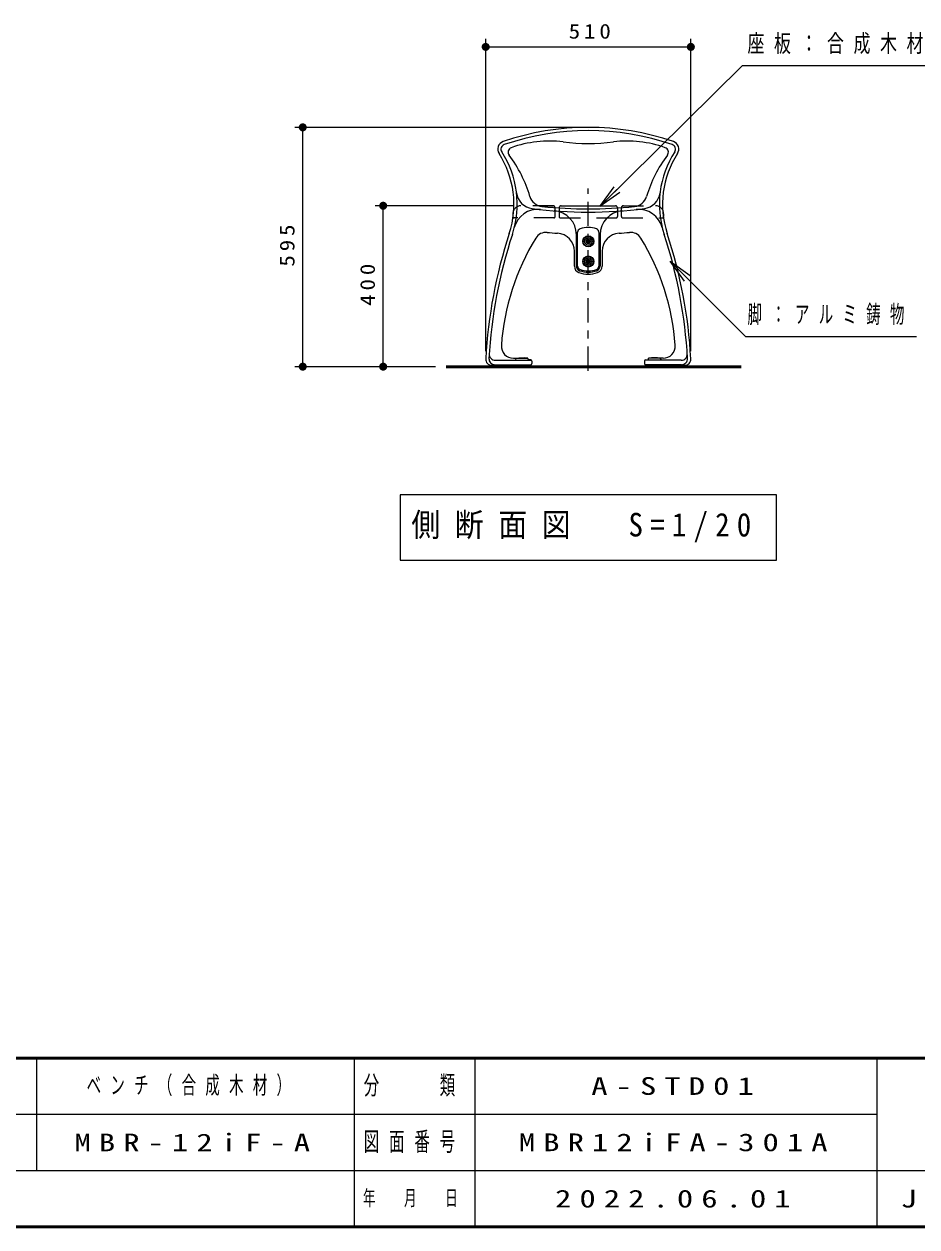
# Model space of a CAD drawing. Units: millimetres on the paper, scale 1:20. Extents: x -385 to 0, y 0 to 267.
# Drawn here: x -176 to -65, y 0 to 149.5 of the extents above; entities that cross this region are included whole.
import ezdxf

# ---------------------------------------------------------------- set-up
doc = ezdxf.new("R2010")
doc.units = ezdxf.units.MM
doc.linetypes.add('USER1', pattern=[4.5, 2.5, -2])
doc.linetypes.add('USER2', pattern=[6, 3, -1, 1, -1])
doc.layers.add('1_20', color=7, linetype='Continuous', lineweight=25)
doc.layers.add('LY_3', color=7, linetype='Continuous', lineweight=13)
doc.layers.add('LY_4', color=7, linetype='Continuous')
doc.styles.add('ＭＳ ゴシック', font='')
doc.styles.get('ＭＳ ゴシック').set_extended_font_data('MS Gothic')

# ---------------------------------------------------------------- blocks, each defined once
blk = doc.blocks.new('filled_dot')
at = {"color": 0, "linetype": 'Continuous', "lineweight": -2, "const_width": 1.25}
blk.add_lwpolyline([(-0.625, 0, 1), (0.625, 0, 1)], format="xyb", close=True, dxfattribs=at)

msp = doc.modelspace()

# ---------------------------------------------------------------- linework, layer by layer
at = {"layer": '1_20', "lineweight": 13}
for p, q in [((-118.632, 108.865), (-118.632, 147.69)), ((-118.632, 146.69), (-93.125, 146.69)), ((-93.125, 108.865), (-93.125, 147.69)), ((-106.879, 136.69), (-142.379, 136.69)), ((-141.379, 106.94), (-141.379, 136.69)), ((-104.447, 126.841), (-102.663, 129.305)), ((-104.447, 126.841), (-102.312, 128.949)), ((-101.96, 128.593), (-104.447, 126.841)), ((-115.254, 126.94), (-132.379, 126.94)), ((-131.379, 106.94), (-131.379, 126.94)), ((-95.688, 120.048), (-93.568, 117.925)), ((-95.688, 120.048), (-93.215, 118.278)), ((-93.922, 117.572), (-95.688, 120.048)), ((-124.889, 106.94), (-142.379, 106.94)), ((-124.889, 106.94), (-132.379, 106.94)), ((-129.279, 91.007), (-129.279, 82.873)), ((-82.479, 91.007), (-129.279, 91.007)), ((-82.479, 82.873), (-82.479, 91.007)), ((-129.279, 82.873), (-82.479, 82.873))]:
    msp.add_line(p, q, dxfattribs=at)
at = {"layer": '1_20', "linetype": 'USER2', "lineweight": 13}
msp.add_line((-105.879, 106.44), (-105.879, 129.106), dxfattribs=at)
at = {"layer": '1_20', "color": 3, "linetype": 'USER1', "lineweight": 13}
for p, q in [((-115.254, 125.94), (-115.254, 125.59)), ((-110.254, 126.94), (-114.254, 126.94)), ((-110.004, 125.59), (-110.004, 126.69)), ((-109.504, 126.69), (-109.504, 125.59)), ((-109.254, 126.94), (-102.504, 126.94)), ((-102.254, 126.69), (-102.254, 125.59)), ((-101.754, 125.59), (-101.754, 126.69)), ((-101.504, 126.94), (-97.504, 126.94)), ((-96.504, 125.94), (-96.504, 125.59)), ((-110.154, 125.44), (-115.104, 125.44)), ((-109.354, 125.44), (-102.404, 125.44)), ((-101.604, 125.44), (-96.654, 125.44))]:
    msp.add_line(p, q, dxfattribs=at)
at = {"layer": '1_20'}
for p, q in [((-112.018, 126.94), (-110.254, 126.94)), ((-109.254, 126.94), (-102.504, 126.94)), ((-101.504, 126.94), (-99.74, 126.94)), ((-105.966, 122.665), (-106.052, 122.515)), ((-105.966, 122.665), (-105.792, 122.665)), ((-105.706, 122.515), (-105.792, 122.665)), ((-105.966, 122.365), (-106.052, 122.515)), ((-105.966, 122.365), (-105.792, 122.365)), ((-105.706, 122.515), (-105.792, 122.365)), ((-105.966, 120.165), (-106.052, 120.015)), ((-105.966, 119.865), (-106.052, 120.015)), ((-105.966, 120.165), (-105.792, 120.165)), ((-105.966, 119.865), (-105.792, 119.865)), ((-105.706, 120.015), (-105.792, 120.165)), ((-105.706, 120.015), (-105.792, 119.865))]:
    msp.add_line(p, q, dxfattribs=at)
at = {"layer": '1_20', "color": 3}
msp.add_line((-102.254, 126.69), (-102.254, 126.673), dxfattribs=at)
at = {"layer": '1_20', "color": 4, "lineweight": 13}
for p, q in [((-107.354, 119.44), (-107.354, 123.326)), ((-104.404, 123.326), (-104.404, 119.44)), ((-117.438, 107.74), (-113.014, 107.74)), ((-94.319, 107.74), (-98.744, 107.74)), ((-117.478, 107.181), (-113.014, 107.181)), ((-94.28, 107.181), (-98.744, 107.181))]:
    msp.add_line(p, q, dxfattribs=at)
at = {"layer": '1_20', "color": 4}
for p, q in [((-107.204, 119.44), (-107.204, 123.64)), ((-104.554, 123.64), (-104.554, 119.44)), ((-107.604, 119.44), (-107.604, 121.285)), ((-104.154, 121.285), (-104.154, 119.44)), ((-115.188, 107.99), (-113.379, 107.99)), ((-114.879, 107.99), (-114.504, 108.023)), ((-114.879, 107.914), (-114.879, 107.99)), ((-114.504, 108.023), (-113.754, 108.023)), ((-113.379, 107.99), (-113.754, 108.023)), ((-113.379, 107.914), (-113.379, 107.99)), ((-113.014, 107.788), (-113.289, 107.815)), ((-98.744, 107.788), (-98.469, 107.815)), ((-98.379, 107.99), (-98.004, 108.023)), ((-96.57, 107.99), (-98.379, 107.99)), ((-98.379, 107.914), (-98.379, 107.99)), ((-97.254, 108.023), (-98.004, 108.023)), ((-96.879, 107.99), (-97.254, 108.023)), ((-96.879, 107.914), (-96.879, 107.99)), ((-113.179, 107.115), (-117.882, 107.115)), ((-117.629, 106.94), (-117.629, 107.015)), ((-113.129, 106.94), (-117.629, 106.94)), ((-113.129, 106.94), (-113.129, 107.073)), ((-112.879, 107.638), (-112.879, 107.323)), ((-98.879, 107.638), (-98.879, 107.323)), ((-98.629, 106.94), (-98.629, 107.073)), ((-98.629, 106.94), (-94.129, 106.94)), ((-98.579, 107.115), (-93.875, 107.115)), ((-94.129, 106.94), (-94.129, 107.015))]:
    msp.add_line(p, q, dxfattribs=at)
at = {"layer": '1_20', "lineweight": 50}
msp.add_line((-123.542, 106.94), (-86.872, 106.94), dxfattribs=at)
at = {"layer": '1_20', "lineweight": 13}
for points in [[(-104.447, 126.841), (-86.697, 144.363), (-53.079, 144.363)], [(-95.688, 120.048), (-86.348, 110.693), (-65.075, 110.693)]]:
    msp.add_lwpolyline(points, dxfattribs=at)
at = {"layer": '1_20', "color": 4, "lineweight": 13}
for centre in [(-105.879, 122.515), (-105.879, 120.015)]:
    msp.add_circle(centre, 0.687, dxfattribs=at)
at = {"layer": '1_20', "color": 4}
for centre, radius in [((-105.879, 122.515), 0.625), ((-105.879, 122.515), 0.275), ((-105.879, 120.015), 0.625), ((-105.879, 120.015), 0.275)]:
    msp.add_circle(centre, radius, dxfattribs=at)
at = {"layer": '1_20'}
for centre, radius in [((-105.879, 122.515), 0.45), ((-105.879, 122.515), 0.173), ((-105.879, 120.015), 0.45), ((-105.879, 120.015), 0.173)]:
    msp.add_circle(centre, radius, dxfattribs=at)
at = {"layer": '1_20', "color": 4}
for centre, radius, start, end in [((-105.879, 104.19), 32.5, 70.99756, 109.00244), ((-116.136, 133.974), 1, 109.00244, 212.90244), ((-110.714, 120.986), 14, 82.98879, 109.75334), ((-105.879, 160.301), 25.611, 262.98879, 277.01121), ((-101.044, 120.986), 14, 70.24666, 97.01121), ((-95.622, 133.974), 1, 327.09756, 70.99756), ((-126.715, 127.129), 11.6, 341.7907, 32.90244), ((-115.243, 133.598), 0.6, 109.75334, 217.08167), ((-128.486, 123.589), 16, 16.3921, 37.08167), ((-83.272, 123.589), 16, 142.91833, 163.6079), ((-85.043, 127.129), 11.6, 147.09756, 198.2093), ((-96.515, 133.598), 0.6, 322.91833, 70.24666), ((-111.457, 128.598), 1.75, 196.3921, 263.941), ((-100.3, 128.598), 1.75, 276.059, 343.6079), ((-105.879, 181.153), 54.6, 263.941, 276.059), ((-105.879, 121.163), 3.077, 70.54484, 109.45516), ((-58.32, 104.63), 60.4, 161.7907, 176.8909), ((-58.32, 104.63), 60, 161.7907, 176.80644), ((-87.208, 107.498), 29.55, 148.54185, 175.92703), ((-111.136, 122.136), 1.5, 84.90994, 148.54185), ((-105.879, 181.153), 57.75, 264.90994, 266.20137), ((-109.854, 121.285), 2.25, 0, 86.20137), ((-106.754, 123.64), 0.45, 109.45516, 180), ((-105.004, 123.64), 0.45, 0, 70.54484), ((-101.904, 121.285), 2.25, 93.79863, 180), ((-105.879, 181.153), 57.75, 273.79863, 275.09006), ((-100.622, 122.136), 1.5, 31.45815, 95.09006), ((-124.549, 107.498), 29.55, 4.07297, 31.45815), ((-153.438, 104.63), 60, 3.19356, 18.2093), ((-153.438, 104.63), 60.4, 3.1091, 18.2093), ((-106.754, 119.44), 0.85, 180, 250.54484), ((-106.754, 119.44), 0.45, 180, 250.54484), ((-105.879, 121.917), 3.477, 250.54484, 289.45516), ((-105.879, 121.917), 3.077, 250.54484, 289.45516), ((-105.004, 119.44), 0.45, 289.45516, 0), ((-105.004, 119.44), 0.85, 289.45516, 0), ((-115.188, 109.49), 1.5, 175.92703, 270), ((-96.57, 109.49), 1.5, 270, 4.07297), ((-117.882, 107.865), 0.75, 176.8909, 270), ((-114.979, 107.914), 0.1, 293.38369, 0), ((-113.279, 107.914), 0.1, 180, 264.37669), ((-113.029, 107.638), 0.15, 0, 84.37669), ((-98.729, 107.638), 0.15, 95.62331, 180), ((-98.479, 107.914), 0.1, 275.62331, 0), ((-96.779, 107.914), 0.1, 180, 246.61631), ((-93.875, 107.865), 0.75, 270, 3.1091), ((-117.729, 107.015), 0.1, 0, 90), ((-113.029, 107.073), 0.1, 90, 180), ((-113.029, 107.323), 0.15, 270, 0), ((-98.729, 107.323), 0.15, 180, 270), ((-98.729, 107.073), 0.1, 0, 90), ((-94.029, 107.015), 0.1, 90, 180)]:
    msp.add_arc(centre, radius, start, end, dxfattribs=at)
at = {"layer": '1_20', "color": 4, "lineweight": 13}
for centre, radius, start, end in [((-105.879, 104.19), 32.1, 70.99756, 109.00244), ((-116.136, 133.974), 0.6, 109.00244, 212.90244), ((-126.715, 127.129), 12, 341.7907, 32.90244), ((-85.043, 127.129), 12, 147.09756, 198.2093), ((-95.622, 133.974), 0.6, 327.09756, 70.99756), ((-112.566, 128.828), 2.25, 186.84879, 262.71685), ((-99.192, 128.828), 2.25, 277.28315, 353.15121), ((-112.162, 123.494), 3, 83.78139, 165.97565), ((-105.879, 181.153), 55, 262.71685, 277.28315), ((-110.354, 123.326), 3, 0, 85.57494), ((-101.404, 123.326), 3, 94.42506, 180), ((-99.596, 123.494), 3, 14.02435, 96.21861), ((-106.754, 119.44), 0.6, 180, 250.54484), ((-105.879, 121.917), 3.227, 250.54484, 289.45516), ((-105.004, 119.44), 0.6, 289.45516, 0), ((-117.478, 107.931), 0.75, 176.80644, 270), ((-117.444, 108.49), 0.75, 176.26441, 270), ((-94.314, 108.49), 0.75, 270, 3.73559), ((-94.28, 107.931), 0.75, 270, 3.19356)]:
    msp.add_arc(centre, radius, start, end, dxfattribs=at)
at = {"layer": '1_20', "color": 3, "linetype": 'USER1', "lineweight": 13}
for centre, radius, start, end in [((-114.254, 125.94), 1, 90, 180), ((-110.254, 126.69), 0.25, 0, 90), ((-109.254, 126.69), 0.25, 90, 180), ((-102.504, 126.69), 0.25, 0, 90), ((-101.504, 126.69), 0.25, 90, 180), ((-97.504, 125.94), 1, 0, 90), ((-115.104, 125.59), 0.15, 180, 270), ((-110.154, 125.59), 0.15, 270, 0), ((-109.354, 125.59), 0.15, 180, 270), ((-102.404, 125.59), 0.15, 270, 0), ((-101.604, 125.59), 0.15, 180, 270), ((-96.654, 125.59), 0.15, 270, 0)]:
    msp.add_arc(centre, radius, start, end, dxfattribs=at)
at = {"layer": '1_20'}
for centre, start, end in [((-110.254, 126.69), 4.30178, 90), ((-109.254, 126.69), 90, 180), ((-102.504, 126.69), 0, 90), ((-101.504, 126.69), 90, 175.69822)]:
    msp.add_arc(centre, 0.25, start, end, dxfattribs=at)
at = {"layer": 'LY_3', "lineweight": 50}
for p, q in [((-385, 21), (0, 21)), ((-385, 0), (0, 0))]:
    msp.add_line(p, q, dxfattribs=at)
at = {"layer": 'LY_3'}
for p, q in [((-174.5, 21), (-174.5, 7)), ((-120, 21), (-120, 0))]:
    msp.add_line(p, q, dxfattribs=at)
at = {"layer": 'LY_3', "color": 211, "lineweight": 25}
for p, q in [((-135, 21), (-135, 0)), ((-70, 21), (-70, 0)), ((-187.5, 14), (-70, 14)), ((-242.5, 7), (0, 7))]:
    msp.add_line(p, q, dxfattribs=at)

# ---------------------------------------------------------------- block references
at = {"layer": '1_20', "lineweight": 13, "xscale": 0.4, "yscale": 0.4}
msp.add_blockref('filled_dot', (-118.632, 146.69), dxfattribs=at)
for p, rotation in [((-93.125, 146.69), 180), ((-141.379, 136.69), 270), ((-131.379, 126.94), 270), ((-141.379, 106.94), 90), ((-131.379, 106.94), 90)]:
    msp.add_blockref('filled_dot', p, dxfattribs=dict(at, rotation=rotation))

# ---------------------------------------------------------------- texts
at = {"layer": '1_20', "style": 'ＭＳ ゴシック'}
for s, insert, char_height, attachment_point in [('\\T1.33;\\W1.15;510', (-105.458, 147.69), 1.833, 8), ('\\T1.57;\\W0.7;座板：合成木材\u300030ｔ', (-86.079, 147.013), 2.199, 4), ('\\T1.64;\\W0.6;脚：アルミ鋳物', (-86.075, 113.343), 2.199, 4), ('\\T1.5;\\W0.9;側断面図\u3000S=1/20', (-127.879, 86.94), 2.933, 4)]:
    msp.add_mtext(s, dxfattribs=dict(at, insert=insert, char_height=char_height, attachment_point=attachment_point))
at = {"layer": '1_20', "char_height": 1.833, "attachment_point": 8, "rotation": 90, "style": 'ＭＳ ゴシック'}
for s, insert in [('\\T1.33;\\W1.15;595', (-142.379, 122.232)), ('\\T1.33;\\W1.15;400', (-132.379, 117.357))]:
    msp.add_mtext(s, dxfattribs=dict(at, insert=insert))
at = {"layer": 'LY_3', "color": 4, "attachment_point": 5, "style": 'ＭＳ ゴシック'}
for s, insert, char_height in [('\\T1.64;\\W0.6;分\u3000\u3000類', (-127.5, 17.5), 2.346), ('\\T1.64;\\W0.6;図面番号', (-127.5, 10.5), 2.346), ('\\T1.64;\\W0.6;年\u3000月\u3000日', (-127.5, 3.5), 1.906), ('\\T1.5;\\W1.35;JOB', (-62.5, 3.5), 2.199)]:
    msp.add_mtext(s, dxfattribs=dict(at, insert=insert, char_height=char_height))
at = {"layer": 'LY_4', "char_height": 2.199, "attachment_point": 4, "style": 'ＭＳ ゴシック'}
for s, insert in [('\\T1.64;\\W0.6;ベンチ（合成木材）', (-168.25, 17.5)), ('\\T1.5;\\W1.35;A-STD01', (-105.5, 17.5)), ('\\T1.5;\\W1.35;MBR-12iF-A', (-169.75, 10.5)), ('\\T1.5;\\W1.35;MBR12iFA-301A', (-114.5, 10.5)), ('\\T1.5;\\W1.35;2022.06.01', (-110, 3.5))]:
    msp.add_mtext(s, dxfattribs=dict(at, insert=insert))

doc.saveas('drawing.dxf')
